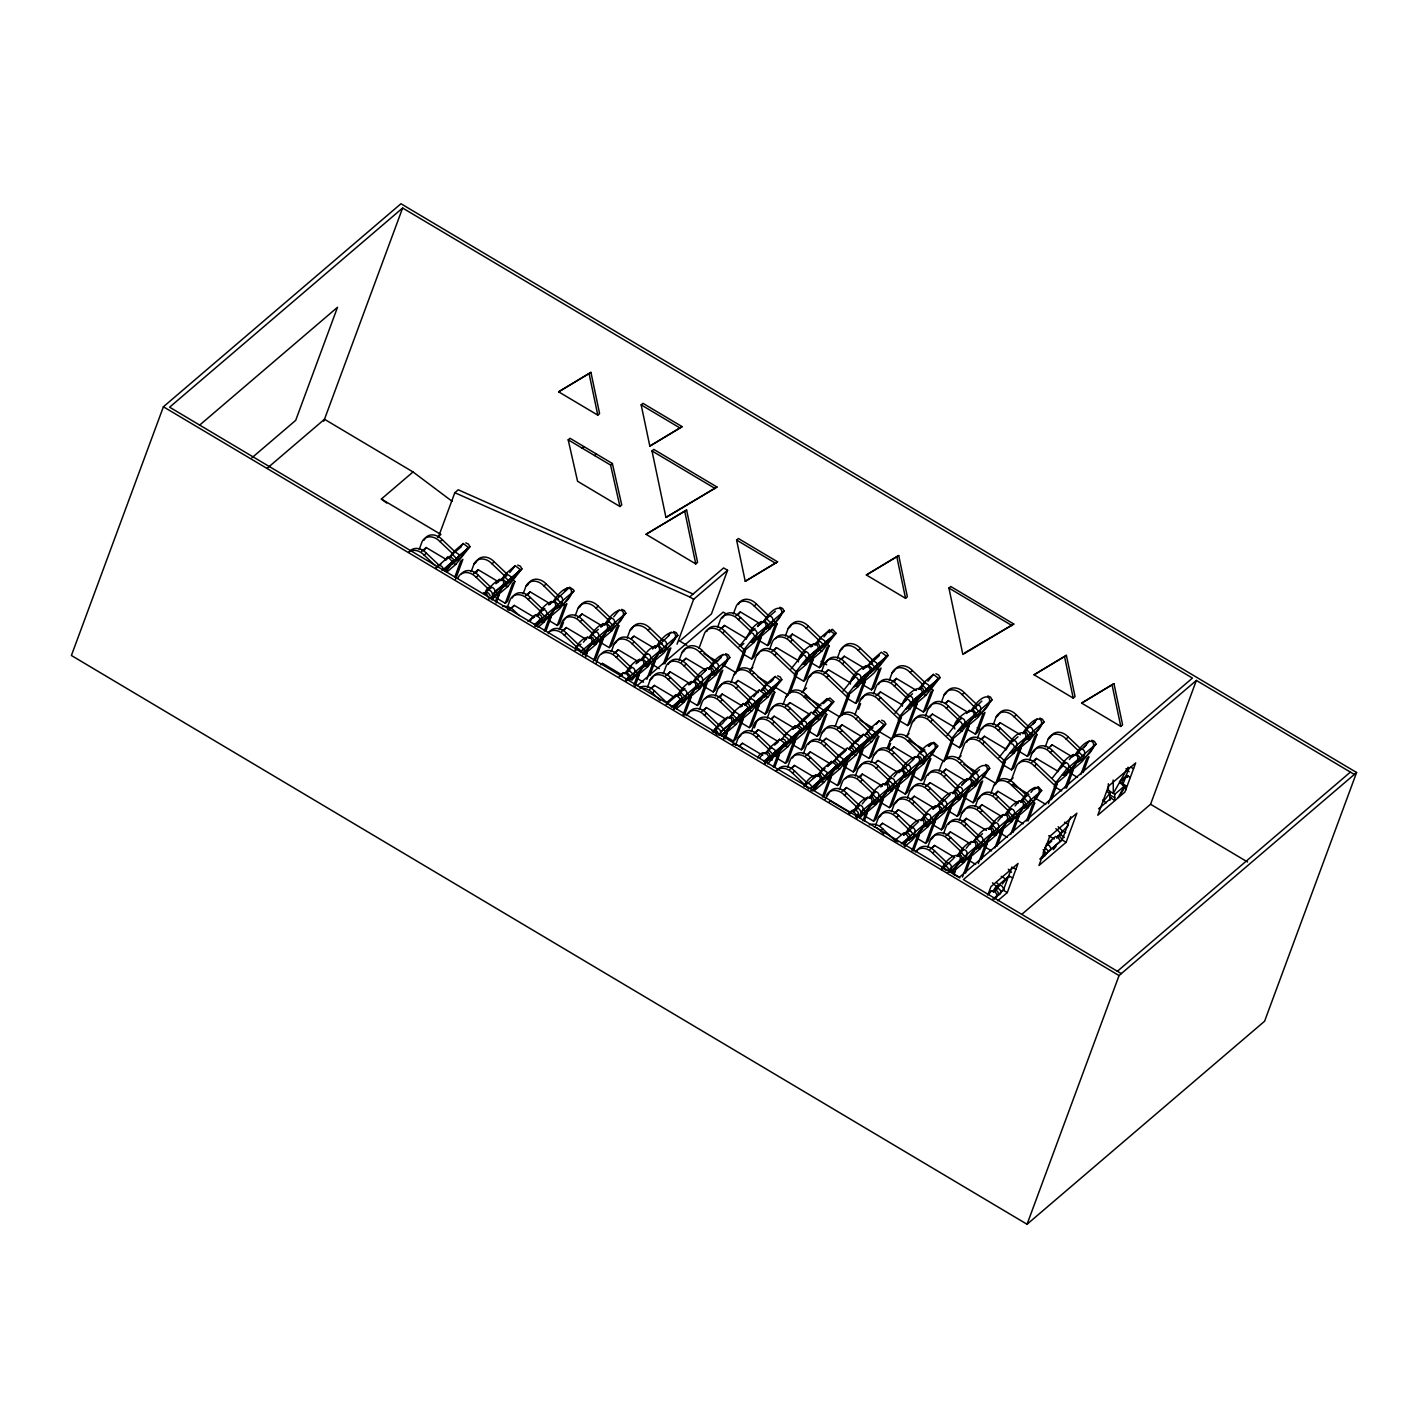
<?xml version="1.0" encoding="UTF-8"?>
<svg xmlns="http://www.w3.org/2000/svg" width="1428" height="1428" viewBox="0 0 1428 1428"><rect width="100%" height="100%" fill="white"/><g stroke="black" fill="none" stroke-linecap="round" stroke-linejoin="round"><path stroke-width="1.5" d="M424.08 550.708L426.133 547.513L446.357 559.544M995.851 794.486L997.904 791.29L1018.11 803.321M1034.3 761.606L1036.371 758.429L1058.416 771.548M444.679 570.183L452.319 561.597L448.213 557.027L435.629 568.219M445.143 571.468L454.104 559.954L450.231 556.349L445.411 560.294M446.125 571.146L456.353 558.348L452.498 554.421L449.642 557.688M451.908 564.453L459.102 555.795L458.745 554.385L454.193 551.244L448.731 558.098M452.265 564.363L461.315 556.617L468.063 547.21L463.243 543.515L454.193 551.244M446.821 572.075L455.871 564.346L469.919 546.745L468.438 544.068L465.76 542.89M488.447 597.297L486.698 594.155L483.556 592.745M490.232 595.976L488.751 593.298L486.073 592.12M488.662 598.832C497.479 596.583 488.697 584.748 485.788 593.388M489.768 598.35C502.62 592.459 488.733 578.929 484.86 593.798M489.911 598.76C507.743 591.674 508.439 567.451 490.339 586.944M492.017 600.028L506.083 582.106L502.21 578.519L495.873 583.731M495.552 596.511L508.332 580.5L504.477 576.573L501.621 579.839M503.888 586.605L511.081 577.965L510.724 576.555L506.172 573.413L500.71 580.268M504.245 586.515L513.295 578.786L520.042 569.361L515.222 565.684L506.172 573.413M497.301 595.53L507.85 586.497L521.898 568.897L520.417 566.238L517.739 565.042M535.821 626.142C549.405 618.627 537.553 607.114 530.52 620.734M536.803 625.803L544.479 616.2L540.605 612.273L537.767 615.539M537.963 627.356L543.997 622.197L558.062 604.276L554.189 600.67L549.369 604.615M547.531 618.663L560.329 602.33L543.943 585.926A13.048 10.157 49.5 0 0 525.915 586.337L523.166 593.798M549.28 617.681L559.83 608.667L573.877 591.067L573.592 589.871L569.718 587.211L553.6 602.009M582.695 654.702L594.191 640.297L592.709 637.638L590.032 636.442M583.677 654.363L596.458 638.37L592.584 634.443L589.746 637.709M585.409 653.381L595.976 644.367L610.042 626.428L606.168 622.84L601.349 626.767M599.51 640.833L612.291 624.821L608.435 620.894L605.579 624.179M601.259 639.851L611.809 630.819L625.857 613.219L624.375 610.559L621.698 609.363M626.499 680.799L630.355 675.676L626.178 672.142M627.481 680.46L632.622 673.73L628.731 670.143L625.875 673.409M630.48 679.657L632.122 680.049L646.188 662.128L642.314 658.54L635.978 663.752M635.656 676.533L648.437 660.521C648.58 656.63 640.387 656.862 647.295 654.095M637.388 675.551L647.955 666.519L662.003 648.919L658.522 645.045L654.827 647.652M652.774 661.396L664.288 646.67L647.901 630.248A13.048 10.157 49.5 0 0 629.873 630.658L627.106 638.12M653.239 662.003L663.788 652.989L677.836 635.389L676.354 632.711L673.677 631.533M673.373 709.359C676.658 706.128 687.671 696.257 678.157 694.294L666.091 704.611M674.355 709.02L684.565 696.221L680.71 692.294L677.854 695.561M676.551 708.663L684.101 702.219L698.167 684.298L694.294 680.692L689.456 684.637M687.636 698.685L700.434 682.352L684.048 665.948A13.048 10.157 49.5 0 0 666.019 666.358L663.252 673.82M689.367 697.703L699.934 688.689L713.982 671.089L712.501 668.411L709.823 667.233M703.469 685.154L716.249 669.143L712.376 665.216L709.538 668.5M718.462 733.849L716.963 731.19L714.303 729.994M718.159 735.117C725.21 732.51 715.446 723.371 714 731.261M719.355 734.51L723.478 728.994L719.908 724.996L718.552 724.835L713.09 731.671M706.717 682.887L715.767 675.141L729.815 657.54L728.334 654.881L725.656 653.685M719.641 735.366C737.633 727.512 734.599 706.182 718.552 724.835M721.515 736.312L734.295 720.319L732.796 717.659L730.136 716.463M723.782 734.385L736.545 718.391L732.689 714.464L729.833 717.731M732.118 724.496L739.293 715.839L738.954 714.428L734.385 711.287L728.923 718.141M750.271 642.386C781.669 623.643 758.554 609.096 746.059 639.155M732.457 724.407L741.507 716.66L748.254 707.253L743.435 703.558L734.385 711.287M725.513 733.403L736.08 724.389L750.128 706.789L748.629 704.111L745.969 702.933M743.203 650.668L754.698 636.281L753.216 633.604L750.539 632.425L739.044 646.813M739.615 720.854L752.395 704.843L748.522 700.916L745.666 704.2M747.951 710.948L755.126 702.308L754.787 700.898L750.236 697.756L744.756 704.611M745.184 650.008L754.234 642.279L768.3 624.339L764.408 620.752L758.089 625.982M748.308 710.858L757.358 703.129L764.087 693.705L759.285 690.027L750.236 697.756M741.346 719.873L751.913 710.841L765.961 693.24L764.48 690.581L761.802 689.385M757.768 638.744L770.549 622.733L766.675 618.806L763.819 622.09M755.448 707.306L768.228 691.313L764.355 687.386L761.517 690.652M763.784 697.417L770.977 688.778L770.62 687.368L766.068 684.226L760.588 691.063M764.551 762.481C775.065 756.697 761.767 746.737 757.715 757.947M765.319 762.409C770.567 760.41 772.423 752.806 766.265 752.163M765.033 763.677L772.691 754.091L768.835 750.164L765.979 753.431M759.5 637.763L770.067 628.731L784.115 611.13L782.633 608.471L779.956 607.275M768.264 760.178L775.44 751.539L775.101 750.128L770.531 746.987L765.069 753.841M764.141 697.328L773.191 689.599L779.92 680.174L775.118 676.479L766.068 684.226M757.179 706.324L767.746 697.31L781.794 679.71L780.313 677.05L777.635 675.855M768.603 760.107L777.653 752.36L784.4 742.953L779.581 739.258L770.531 746.987M767.693 763.944L786.275 742.489L784.775 739.811L782.116 738.633M775.761 756.554L788.524 740.543C788.684 736.652 780.473 736.884 787.381 734.117M784.097 746.648L791.273 738.008L790.933 736.598L786.364 733.456L780.902 740.311M802.25 664.538C804.767 660.004 825.866 650.383 815.513 644.082C809.497 643.725 797.199 655.72 798.413 661.896M784.436 746.558L793.486 738.829L800.233 729.405L795.414 725.727L786.364 733.456M777.492 755.573L788.06 746.541L802.125 728.619L798.234 725.013L793.415 728.958M795.182 672.838L806.677 658.433L805.196 655.773L802.518 654.577L791.023 668.982M792.861 741.418L804.392 726.691L788.006 710.269A13.048 10.157 49.5 0 0 769.978 710.68L767.211 718.141M802.59 664.448C808.48 661.896 812.603 652.364 804.517 651.346M799.93 733.117L807.106 724.478L805.91 721.89L802.215 719.926L795.396 728.28M795.646 673.463L806.213 664.431L820.261 646.83L818.762 644.171L816.102 642.975M800.287 733.028L809.337 725.299L816.066 715.874L811.247 712.179L802.215 719.926M793.325 742.024L803.893 733.01L817.941 715.41L816.459 712.733L813.781 711.555M809.747 660.896L822.528 644.903C822.671 641.011 814.478 641.243 821.386 638.477M807.427 729.476L820.207 713.482L816.334 709.555L813.496 712.822M818.083 651.007L825.259 642.368L824.92 640.958L820.368 637.816L814.888 644.653M815.763 719.569L822.956 710.93L822.599 709.52L818.048 706.378L812.568 713.232M810.783 790.648C830.775 777.635 814.495 766.033 803.946 786.114M812.193 790.969L822.403 778.171L820.422 775.083L818.244 774.315L804.678 785.918L805.82 786.06M813.175 790.648L824.67 776.243L820.814 772.316L817.958 775.582M818.44 650.918L827.49 643.189L834.22 633.764L829.4 630.069L820.368 637.816M811.479 659.932L822.046 650.9L836.094 633.3L832.613 629.427L828.918 632.015M820.243 782.348L827.419 773.708L827.08 772.298L822.51 769.156L817.048 775.993M816.12 719.498L825.17 711.751L831.899 702.344L827.098 698.649L818.048 706.378M810.676 727.209L819.726 719.462L833.791 701.541L829.918 697.953L823.581 703.165M820.582 782.258L829.632 774.529L836.38 765.105L831.56 761.427L822.51 769.156M815.138 789.97L824.188 782.241L838.272 764.319L834.38 760.713L828.061 765.943M827.74 778.706L840.503 762.713L836.647 758.786L833.791 762.052M836.076 768.817L843.252 760.16L842.913 758.768L838.343 755.626L832.881 762.463M854.23 686.707C856.746 682.173 877.845 672.552 867.492 666.251C861.477 665.894 849.178 677.872 850.392 684.066M836.415 768.728L845.465 760.999L852.213 751.574L847.393 747.879L838.343 755.626M829.472 777.724L840.021 768.71L854.087 751.11L852.587 748.433L849.928 747.255M847.161 695.008L858.656 680.603L857.175 677.925L854.497 676.747L843.002 691.152M843.573 765.176L856.354 749.164L852.48 745.237L849.624 748.522M854.569 686.618C860.459 684.066 864.583 674.534 856.497 673.516M851.909 755.269L859.085 746.63L858.746 745.22L854.176 742.078L848.714 748.932M856.782 815.209L852.677 810.622L848.857 813.228M855.997 817.084C863.315 812.871 852.07 805.463 849.874 813.889M856.979 816.745C865.796 814.478 857.014 802.643 854.105 811.282M847.625 695.614L858.192 686.6L872.258 668.679L868.367 665.073L863.547 669.018M852.266 755.198L861.316 747.451L868.045 738.026L863.226 734.349L854.176 742.078M846.822 762.909L855.872 755.162L869.92 737.562L868.438 734.902L865.761 733.706M861.727 683.066L874.525 666.733L858.139 650.329A13.048 10.157 49.5 0 0 840.11 650.74L837.343 658.183M859.406 751.628L872.187 735.634L868.313 731.707L865.475 734.974M870.063 673.159L877.238 664.52L876.899 663.11L872.329 659.968L866.867 666.822M867.742 741.739L874.936 733.099L874.579 731.689L870.027 728.548L864.547 735.384M860.031 818.012L874.382 800.34L872.901 797.681L870.223 796.485M863.869 814.406L876.649 798.413L872.794 794.486L869.938 797.752M870.42 673.088L879.469 665.341L886.199 655.934L881.379 652.239L872.329 659.968M863.458 682.084L874.025 673.07L888.073 655.47L886.592 652.792L883.914 651.614M868.099 741.65L877.149 733.921L883.878 724.496L879.077 720.819L870.027 728.548M861.138 750.664L871.705 741.632L885.753 724.032L884.271 721.372L881.594 720.176M865.618 813.424L876.167 804.41L890.233 786.81L888.734 784.133L886.074 782.955M879.719 800.876L892.482 784.864C892.643 780.991 884.432 781.205 891.34 778.438M906.209 708.859C908.726 704.325 929.824 694.704 919.471 688.403C913.456 688.046 901.157 700.041 902.371 706.217M881.451 799.894L892 790.862L906.066 773.262L902.585 769.389L898.89 771.995M899.14 717.159L910.636 702.754L909.154 700.095L906.477 698.899L894.981 713.304M896.82 785.739L908.351 771.013L891.964 754.591A13.048 10.157 49.5 0 0 873.918 755.019L871.169 762.463M906.548 708.788C912.438 706.217 916.562 696.685 908.476 695.668M904.138 844.037L910.546 835.719L907.048 832.149L903.353 834.755M903.853 845.305L912.706 833.381L896.427 817.369A13.048 10.157 49.5 0 0 878.399 817.78L875.65 825.223M899.604 717.784L910.154 708.752L924.219 691.152L922.72 688.492L920.06 687.296M897.284 786.346L907.851 777.332L921.899 759.732L920.417 757.072L917.74 755.876M913.706 705.218L926.486 689.224L922.613 685.297L919.757 688.564M911.385 773.798L924.166 757.804C924.309 753.913 916.116 754.145 923.024 751.36M922.042 695.329L929.217 686.689L928.878 685.279L924.309 682.138L918.847 688.992M904.781 846.554L912.313 840.092L926.361 822.51L924.88 819.833L922.202 818.655M915.848 836.576L928.628 820.564L924.773 816.637L921.917 819.904M922.399 695.24L931.431 687.511L938.178 678.086L933.359 674.409L924.309 682.138M915.437 704.254L926.004 695.222L940.052 677.622L938.571 674.962L935.893 673.766M913.117 772.816L923.684 763.801L937.75 745.862L933.876 742.274L929.057 746.201M917.597 835.594L928.146 826.562L942.23 808.641L938.339 805.035L933.519 808.98M931.699 823.028L944.479 806.713L928.111 790.291A13.048 10.157 49.5 0 0 910.064 790.701L907.315 798.163M958.188 731.029C960.687 726.495 981.804 716.874 971.451 710.573C966.078 710.484 950.959 722.407 954.832 728.976M933.43 822.046L943.979 813.032L958.045 795.432L956.546 792.754L953.886 791.576M951.119 739.329L962.615 724.924L961.133 722.265L958.456 721.069L946.96 735.474M947.532 809.497L960.33 793.165L943.944 776.761A13.048 10.157 49.5 0 0 925.897 777.171L923.148 784.615M951.012 872.597L962.508 858.192L961.026 855.533L958.349 854.337M951.994 872.258L964.775 856.264L960.901 852.337L958.063 855.604M951.583 739.936L962.133 730.922L976.199 713.322L972.718 709.448L969.023 712.036M950.78 807.231L959.83 799.484L973.807 781.17L969.719 778.046L962.169 784.49M966.952 725.781L978.483 711.055L962.097 694.651A13.048 10.157 49.5 0 0 944.051 695.061L941.302 702.505M963.365 795.967L976.145 779.956L972.272 776.029L969.433 779.295M955.243 869.991L964.293 862.262L978.341 844.662L976.859 842.002L974.182 840.806M967.827 858.728L980.608 842.734L976.752 838.807L973.896 842.074M967.416 726.406L977.984 717.391L992.032 699.791L990.532 697.114L987.873 695.936M965.096 794.985L975.663 785.953L989.711 768.353L988.23 765.694L985.552 764.498M969.576 857.746L980.126 848.732L994.191 831.132L992.692 828.454L990.032 827.276M983.678 845.197L996.441 829.186L992.585 825.259L989.729 828.543M1010.167 753.181C1041.565 734.438 1018.45 719.908 1005.955 749.968M998.368 895.16C1005.401 892.554 995.655 883.414 994.209 891.304M1003.67 889.43C1001.76 882.343 995.495 884.521 993.281 891.715M985.409 844.216L995.959 835.184L1010.024 817.584L1008.525 814.924L1005.865 813.728M1003.099 761.481L1014.594 747.094L1013.112 744.416L1010.435 743.238L998.94 757.625M999.511 831.649L1012.274 815.656L1008.418 811.729L1005.562 814.995M1003.563 762.106L1014.112 753.074L1028.178 735.491L1026.678 732.814L1024.019 731.636M1001.242 830.685L1011.809 821.653L1025.857 804.053L1024.358 801.394L1021.698 800.198M1017.664 749.557L1030.427 733.546L1026.571 729.619L1023.715 732.885M1015.344 818.119L1028.124 802.125L1024.251 798.198L1021.395 801.465M1020.913 747.272L1029.963 739.543L1044.011 721.943L1042.511 719.284L1039.852 718.088M1017.075 817.137L1027.642 808.123L1041.69 790.523L1038.21 786.632L1034.515 789.238M1042.333 858.085L1046.153 853.284L1043.136 849.571M1044.582 856.157L1048.438 851.034L1044.564 847.429M1051.169 848.821L1049.419 845.662L1046.26 844.269L1055.667 836.451L1058.469 837.933L1060.219 841.074M1062.146 775.35C1092.366 757.5 1072.267 741.685 1057.666 771.584M1055.078 783.651L1066.573 769.246L1065.966 767.55L1062.414 765.39L1052.204 778.189M1055.542 784.275L1066.091 775.243L1080.157 757.643L1076.676 753.77L1072.981 756.376M1069.643 771.709L1082.406 755.715L1078.551 751.788L1075.695 755.055M1071.375 770.727L1081.942 761.713L1095.99 744.113L1094.491 741.435L1091.831 740.257M1109.556 792.879L1110.288 794.878M528.039 594.512L530.091 591.835L550.316 603.865M564.185 630.212L566.238 627.535L586.444 639.566M668.143 674.534L670.196 671.856L690.402 683.887M704.29 710.234L706.342 707.556L726.549 719.587M738.276 614.576L740.329 611.916L760.535 623.947M735.956 683.155L738.008 680.496L758.232 692.526M774.422 650.275L776.475 647.616L798.52 660.736M772.102 718.855L774.154 716.196L794.361 728.226M808.248 754.555L810.301 751.878L830.507 763.909M842.234 658.915L844.287 656.237L864.493 668.268M839.914 727.477L841.967 724.817L862.173 736.848M844.394 790.255L846.447 787.578L866.653 799.609M878.381 694.597L880.433 691.937L902.478 705.057M912.206 798.877L914.259 796.217L934.465 808.23M946.193 703.236L948.246 700.559L966.613 711.501M943.872 771.798L945.925 769.139L966.131 781.17M948.353 834.577L950.388 831.899L970.612 843.93M982.339 738.936L984.392 736.259L1006.437 749.379M980.019 807.498L980.251 806.427M512.295 607.507L514.259 605.383L534.483 617.414M580.107 616.128L582.071 614.004L602.295 626.035M616.253 651.828L618.217 649.704L638.423 661.735M652.4 687.528L654.363 685.404L674.569 697.435M684.066 660.45L686.029 658.326L706.253 670.357M722.532 627.57L724.496 625.446L746.541 638.584M756.358 731.85L758.322 729.726L778.528 741.757M788.024 704.772L789.987 702.647L810.211 714.678M792.486 767.55L794.468 765.426L814.674 777.457M826.491 671.892L828.454 669.786L850.499 682.905M824.17 740.472L826.134 738.347L846.34 750.378M891.982 749.093L893.946 746.969L914.152 759M896.445 811.872L898.426 809.747L918.632 821.778M930.431 716.231L932.413 714.107L954.457 727.227M928.129 784.793L930.092 782.669L950.298 794.7M932.591 847.572L934.555 845.447L954.779 857.478M998.261 724.853L1000.225 722.729L1020.431 734.76M163.399 406.784L71.4 655.488L1027.053 1224.26L1264.601 1021.216L1356.6 772.512L400.947 203.74L163.399 406.784L1119.052 975.556L1356.6 772.512M323.781 421.206L402.625 208.024L1192.434 678.086L959.402 877.256L169.611 407.194L402.625 208.024M419.207 549.459L421.956 542.015A13.048 10.157 49.5 0 1 439.985 541.605L442.252 539.677L454.961 551.779M438.217 537.571L454.818 492.696L458.209 489.786L693.08 594.03M454.764 577.162L460.637 561.275L462.904 559.348L455.568 579.197M471.186 571.628L473.935 564.185L476.202 562.239A13.048 10.157 49.5 0 1 494.231 561.829L506.94 573.949M495.32 600.956L499.05 595.048L495.873 592.013M496.105 602.991L499.05 595.048M495.891 597.707L505.28 603.294L512.616 583.445L514.883 581.517L511.706 578.483M514.883 581.517L507.547 601.349L505.28 603.294M507.315 607.328L510.082 599.885A13.048 10.157 49.5 0 1 528.11 599.457L530.377 597.529L543.086 609.631M544.354 631.051L548.763 619.145L551.029 617.217L547.852 614.183M545.889 631.105L551.029 617.217M557.259 625.446L564.596 605.615L566.862 603.669L559.526 623.518L557.259 625.446L549.744 620.984M559.294 629.48L562.061 622.037A13.048 10.157 49.5 0 1 580.089 621.626L582.356 619.698L595.065 631.801M561.561 627.552L563.632 621.965M575.145 615.95L577.894 608.506L580.161 606.579A13.048 10.157 49.5 0 1 598.189 606.15L610.898 618.27M585.694 656.88L587.176 652.899L583.998 649.883M593.405 661.146L600.742 641.297L603.009 639.369L599.831 636.335M595.672 659.218L603.009 639.369M596.136 663.324L598.189 657.737A13.048 10.157 49.5 0 1 616.236 657.326L618.502 655.381L631.212 667.501M599.849 642.029L609.238 647.616L616.575 627.767L618.842 625.839L615.664 622.804M618.842 625.839L611.505 645.67L609.238 647.616M611.273 651.65L614.04 644.206L616.289 642.261A13.048 10.157 49.5 0 1 634.335 641.85L647.045 653.97M633.943 684.94L636.888 676.997L639.155 675.069L635.978 672.035M634.746 686.975L639.155 675.069M646.848 679.335L652.721 663.467L654.988 661.539L651.811 658.504M649.847 675.426L654.988 661.539M647.419 687.35L650.168 679.906L652.435 677.961A13.048 10.157 49.5 0 1 670.482 677.55L683.191 689.653M663.413 663.824L668.554 649.936L670.821 647.991L664.948 663.877M677.05 644.153L693.651 599.296L727.584 570.29L723.621 567.933L689.688 596.94L454.818 492.696M679.085 660.271L681.852 652.828L684.119 650.9A13.048 10.157 49.5 0 1 702.148 650.472L714.857 662.592M727.584 570.29L711.412 613.986L680.87 640.083M698.97 648.383L704.468 633.496A13.048 10.157 49.5 0 1 722.514 633.068L724.764 631.14L745.416 650.829L738.08 670.66M682.995 715.035L688.867 699.167L691.134 697.221L687.957 694.204M684.53 715.089L691.134 697.221M717.552 627.41L720.301 619.948A13.048 10.157 49.5 0 1 738.347 619.538L740.614 617.61L753.324 629.712M697.364 705.468L704.7 685.619L706.967 683.691L699.631 703.54L697.364 705.468L689.849 701.005M733.385 613.861L736.152 606.418A13.048 10.157 49.5 0 1 754.18 606.007L756.447 604.062L769.156 616.182M699.399 709.502L702.148 702.058A13.048 10.157 49.5 0 1 720.194 701.648L722.461 699.72L735.17 711.822M713.197 691.937L720.533 672.088L722.8 670.16L715.464 689.992L713.197 691.937L703.808 686.35M715.232 695.971L717.998 688.528L720.247 686.6A13.048 10.157 49.5 0 1 738.294 686.172L751.003 698.292M731.065 682.441L733.831 674.998L736.098 673.052M745.416 650.829L743.167 652.757L735.813 672.588L722.675 664.77M751.663 659.058L759 639.226L761.267 637.281L753.913 657.13L751.663 659.058L744.149 654.595M723.532 738.829L727.263 732.921L724.085 729.904M725.067 738.883L727.263 732.921M750.253 672.409L756.447 655.648L758.714 653.721A13.048 10.157 49.5 0 1 776.743 653.31L797.395 672.981L790.059 692.83M758.107 639.94L767.496 645.527L774.833 625.678L777.1 623.75L773.922 620.716M724.121 735.581L733.51 741.168L740.846 721.318L743.113 719.391L739.936 716.356M777.1 623.75L769.763 643.582L767.496 645.527M743.113 719.391L735.759 739.24L733.51 741.168M769.531 649.561L772.28 642.118A13.048 10.157 49.5 0 1 790.327 641.707L792.594 639.762L805.303 651.882M735.545 745.202L738.294 737.758L740.561 735.831A13.048 10.157 49.5 0 1 758.589 735.402L771.298 747.522M739.954 722.05L749.343 727.637L756.679 707.788L758.946 705.86L755.769 702.826M758.946 705.86L751.61 725.692L749.343 727.637M785.364 636.031L788.131 628.588L790.38 626.642A13.048 10.157 49.5 0 1 808.426 626.232L821.136 638.334M751.378 731.671L754.127 724.228A13.048 10.157 49.5 0 1 772.173 723.8L774.44 721.872L787.149 733.992M754.323 727.869L756.394 722.282A13.048 10.157 49.5 0 1 774.44 721.872M755.787 708.502L765.176 714.089L772.512 694.258L774.779 692.312L771.602 689.296M774.779 692.312L767.443 712.161L765.176 714.089M783.044 704.593L785.811 697.15L788.06 695.222A13.048 10.157 49.5 0 1 806.106 694.793L818.815 706.914M797.395 672.981L795.146 674.909L787.792 694.758L774.654 686.939M794.254 675.64L803.643 681.227L810.979 661.378L813.246 659.45L810.069 656.416M773.316 766.943L776.993 757.019L779.242 755.091L774.851 766.997M813.246 659.45L805.892 679.282L803.643 681.227M802.911 692.705L808.426 677.818L810.693 675.872A13.048 10.157 49.5 0 1 828.722 675.462L849.374 695.15L842.038 714.982M810.087 662.092L819.476 667.679L826.812 647.848L829.079 645.902L825.902 642.886M777.974 758.857L785.489 763.337L792.826 743.488L795.093 741.56L791.915 738.526M829.079 645.902L821.743 665.751L819.476 667.679M795.093 741.56L787.738 761.392L785.489 763.337M821.511 671.731L824.259 664.27L826.526 662.342A13.048 10.157 49.5 0 1 844.573 661.932L857.282 674.034M787.524 767.371L790.273 759.928A13.048 10.157 49.5 0 1 808.319 759.5L810.568 757.572L823.278 769.674M801.322 749.789L808.659 729.958L810.925 728.012L803.589 747.861L801.322 749.789L793.807 745.327M803.357 753.841L806.106 746.38A13.048 10.157 49.5 0 1 824.152 745.969L826.419 744.042L839.129 756.144M809.64 731.796L817.155 736.259L824.491 716.41L826.758 714.482L823.581 711.447M826.758 714.482L819.422 734.331L817.155 736.259M819.19 740.293L821.957 732.85L824.206 730.922A13.048 10.157 49.5 0 1 842.252 730.493L854.961 742.614M835.023 726.763L837.79 719.319A13.048 10.157 49.5 0 1 855.818 718.891L858.085 716.963L870.794 729.065M849.374 695.15L847.125 697.078L839.771 716.927L826.634 709.091M848.107 698.917L855.622 703.379L862.958 683.548L865.225 681.602L862.048 678.586M822.367 797.038L828.972 779.188L831.221 777.243L823.885 797.092M865.225 681.602L857.871 701.451L855.622 703.379M854.89 714.875L860.406 699.97L862.673 698.042A13.048 10.157 49.5 0 1 880.701 697.632L901.354 717.302L894.017 737.151M825.045 799.341L828.686 793.682A13.048 10.157 49.5 0 1 846.715 793.272L859.424 805.374M858.531 709.216L860.602 703.629M871.455 689.849L878.791 670L881.058 668.072L873.722 687.921L871.455 689.849L863.94 685.386M828.079 779.902L837.468 785.489L844.805 765.64L847.072 763.712L843.894 760.696M847.072 763.712L839.718 783.561L837.468 785.489M873.49 693.883L876.239 686.44A13.048 10.157 49.5 0 1 894.285 686.029L896.534 684.083L909.243 696.204M839.503 789.523L842.252 782.08A13.048 10.157 49.5 0 1 860.299 781.669L862.548 779.742L875.257 791.844M853.301 771.959L860.638 752.11L862.905 750.182L855.55 770.013L853.301 771.959L843.912 766.372M889.323 680.353L892.072 672.909L894.339 670.964A13.048 10.157 49.5 0 1 912.385 670.553L925.094 682.655M855.336 775.993L858.085 768.55L860.352 766.622A13.048 10.157 49.5 0 1 878.381 766.193L891.09 778.314M859.745 752.824L869.134 758.411L876.471 738.579L878.738 736.634L875.56 733.617M878.738 736.634L871.401 756.483L869.134 758.411M887.002 748.915L889.769 741.471L892.018 739.543A13.048 10.157 49.5 0 1 910.064 739.133L922.774 751.235M901.354 717.302L899.104 719.248L891.75 739.079L878.613 731.261M888.573 748.843L890.644 743.256M862.905 820.832L865.1 814.888L867.367 812.943L864.19 809.926M864.44 820.886L867.367 812.943M898.212 719.962L907.601 725.549L914.937 705.7L917.187 703.772L914.009 700.737M864.208 815.602L873.597 821.189L880.951 801.34L883.2 799.412L880.023 796.378M917.187 703.772L909.85 723.603L907.601 725.549M883.2 799.412L875.864 819.261L873.597 821.189M906.869 737.026L912.385 722.14L914.652 720.212M914.045 706.414L923.434 712.001L930.77 692.169L933.037 690.242L929.86 687.207M880.059 802.072L889.448 807.659L896.784 787.81L899.033 785.882L895.856 782.847M933.037 690.242L925.683 710.073L923.434 712.001M899.033 785.882L891.697 805.713L889.448 807.659M925.469 716.053L928.218 708.609L930.485 706.664A13.048 10.157 49.5 0 1 948.513 706.253L961.222 718.355M891.483 811.693L894.231 804.25L896.498 802.304A13.048 10.157 49.5 0 1 914.527 801.893L927.236 814.014M905.281 794.111L912.617 774.279L914.884 772.334L907.53 792.183L905.281 794.111L895.891 788.524M913.599 776.118L921.114 780.581L928.45 760.731L930.717 758.803L927.54 755.769M930.717 758.803L923.38 778.653L921.114 780.581M938.981 771.084L941.748 763.641A13.048 10.157 49.5 0 1 959.777 763.212L962.044 761.285L974.753 773.405M915.402 718.73A13.048 10.157 49.5 0 1 932.68 719.783L953.333 739.472L951.084 741.4L943.73 761.249L930.592 753.413M911.939 850.927L917.079 837.04L919.346 835.112L913.474 850.981M945.996 759.303L953.333 739.472M952.065 743.238L959.58 747.701L966.917 727.869L969.166 725.924L965.988 722.907M918.079 838.879L925.576 843.359L932.93 823.51L935.179 821.582L932.002 818.547M969.166 725.924L961.829 745.773L959.58 747.701M935.179 821.582L927.843 841.413L925.576 843.359M958.848 759.196L964.364 744.291A13.048 10.157 49.5 0 1 982.393 743.881L984.66 741.953L1005.312 761.624L997.976 781.473M927.611 847.393L930.378 839.95L932.645 838.004A13.048 10.157 49.5 0 1 950.673 837.593L963.382 849.696M975.413 734.17L982.75 714.321L985.017 712.394L977.662 732.243L975.413 734.17L967.898 729.708M941.409 829.811L948.763 809.979L951.012 808.034L943.676 827.883L941.409 829.811L933.912 825.348M977.448 738.205L980.197 730.761A13.048 10.157 49.5 0 1 998.243 730.351L1000.492 728.405L1013.202 740.525M943.462 833.863L946.211 826.401A13.048 10.157 49.5 0 1 964.239 825.991L966.506 824.063L979.215 836.165M957.26 816.28L964.596 796.431L966.863 794.504L959.509 814.353L957.26 816.28L949.745 811.818M993.281 724.674L996.03 717.231L998.297 715.285A13.048 10.157 49.5 0 1 1016.343 714.875L1029.053 726.995M959.295 820.315L962.044 812.871L964.311 810.943A13.048 10.157 49.5 0 1 982.339 810.515L995.048 822.635M973.093 802.75L980.429 782.901L982.696 780.973L975.36 800.805L973.093 802.75L963.704 797.163M975.128 806.784L977.877 799.341L980.144 797.395M954.029 874.775L955.493 870.812L953.226 872.74L950.048 869.723M990.961 793.254L993.727 785.793L995.976 783.865A13.048 10.157 49.5 0 1 1014.023 783.454L1026.732 795.557M1005.312 761.624L1003.045 763.569L995.709 783.401L982.571 775.582M962.454 877.06L969.059 859.21L971.326 857.264L965.453 873.151M1011.542 769.87L1018.896 750.021L1021.145 748.094L1013.809 767.943L1011.542 769.87L1004.045 765.408M978.287 863.529L984.892 845.662L987.159 843.734L983.981 840.717M981.286 859.602L987.159 843.734M1010.828 781.366L1016.343 766.461A13.048 10.157 49.5 0 1 1034.372 766.051L1036.639 764.105L1057.291 783.793L1051.419 799.662M1018.003 750.753L1027.392 756.34L1034.729 736.491L1036.996 734.563L1033.818 731.529M994.87 848L1000.742 832.131L1002.991 830.203L997.119 846.072M1036.996 734.563L1029.642 754.395L1027.392 756.34M1029.427 760.374L1032.176 752.931L1034.443 750.985A13.048 10.157 49.5 0 1 1052.472 750.575L1065.181 762.677M987.837 894.981L990.925 886.663L1018.057 863.458L1007.293 892.589L997.708 900.782M1010.703 834.47L1016.575 818.601L1018.842 816.655L1015.665 813.639M1012.97 832.542L1018.842 816.655M1045.26 746.844L1048.009 739.383L1050.276 737.455A13.048 10.157 49.5 0 1 1068.322 737.044L1081.032 749.147M1026.536 820.939L1032.408 805.053L1034.675 803.125L1031.498 800.108M1028.071 820.993L1034.675 803.125M993.763 898.426L1003.331 890.233L1011.952 866.974M1048.42 803.589L1055.024 785.721L1057.291 783.793M1065.002 788.06L1070.875 772.191L1073.124 770.263L1069.947 767.229M1066.52 788.113L1073.124 770.263M1080.835 774.529L1086.708 758.661L1088.975 756.715L1083.102 772.584M1039.798 859.067L1062.164 839.967L1070.768 816.691M1066.109 842.306L1076.89 813.175L1049.741 836.38L1038.959 865.511L1066.109 842.306L1062.164 839.967M1122.515 785.525L1128.941 768.157M1022.252 913.956L1150.575 804.267L1196.378 680.424L1354.333 774.44M1027.053 1224.26L1119.052 975.556M600.563 664.823L602.384 663.235L622.59 675.265M632.247 637.763L634.05 636.174L652.435 647.098M740.668 744.845L742.489 743.256L762.695 755.287M880.773 824.866L882.575 823.278L900.961 834.22M1128.12 767.211L1113.358 793.325L1113.162 780.009M1118.142 797.431L1124.693 785.828L1119.766 782.883M1120.195 795.271L1125.675 785.614L1120.73 782.669M876.524 761.606L878.113 760.517L898.319 772.548M980.483 805.928L982.071 804.839L1002.277 816.87M1050.615 745.987L1052.204 744.88L1072.41 756.911M444.679 560.472L447.41 557.045M460.512 546.942L463.243 543.515M496.658 582.642L499.389 579.215M509.76 572.521L515.222 565.684M532.787 618.342L535.875 614.825L540.337 618.592L534.964 626.303M536.839 615.95C554.207 587.64 567.202 607.935 540.034 622.305M548.638 604.794L551.369 601.384M552.69 602.42C570.04 574.11 583.035 594.387 555.867 608.774M564.471 591.263L567.202 587.836M540.391 622.215C546.281 619.663 550.387 610.131 542.319 609.113M556.224 608.685C562.114 606.132 566.22 596.601 558.152 595.583M575.716 648.241C586.283 628.141 602.562 639.744 582.57 652.757M583.409 642.207L587.497 637.066M588.818 638.12C606.186 609.81 619.181 630.087 592.013 644.474M600.599 626.963L603.348 623.536M580.625 652.774L583.267 648.49L578.447 644.813M604.669 624.589C622.019 596.261 635.014 616.557 607.846 630.926M613.719 616.842L619.181 610.006M592.37 644.385C598.261 641.832 602.366 632.283 594.298 631.265M608.203 630.837C614.094 628.284 618.199 618.752 610.131 617.735M620.912 676.194C622.59 667.626 633.461 677.818 625.821 680.745M624.964 673.82C642.314 645.51 655.327 665.787 628.159 680.156M636.745 662.663L639.476 659.236M640.797 660.289C658.147 631.961 671.16 652.257 643.992 666.626M652.578 649.115L655.327 645.706M628.499 680.085C634.389 677.532 638.512 667.983 630.426 666.965M655.291 648.258C672.017 619.199 688.671 636.352 659.825 653.096M657.558 646.331L669.161 635.406M668.429 635.585L671.16 632.158M644.349 666.537C650.24 663.984 654.345 654.452 646.277 653.435M660.182 653.007C666.073 650.454 670.178 640.922 662.11 639.905M672.891 698.363L675.979 694.847L680.549 699.095L673.356 708.127M676.943 695.971C694.294 667.661 707.306 687.957 680.139 702.326M688.724 684.815L691.455 681.406M692.776 682.441C710.127 654.131 723.139 674.409 695.971 688.796M693.705 682.031L705.307 671.089M704.557 671.285L707.306 667.858M680.478 702.237C686.368 699.684 690.492 690.152 682.405 689.135M708.609 668.911C725.977 640.601 738.972 660.878 711.804 675.248M717.659 661.182L723.139 654.327M696.328 688.707C702.219 686.154 706.324 676.622 698.256 675.605M712.161 675.176C718.052 672.606 722.157 663.074 714.089 662.056M757.5 626.589L761.588 621.448M762.909 622.501C780.259 594.191 793.272 614.468 766.104 628.838M750.61 642.297C756.501 639.744 760.624 630.212 752.538 629.195M766.461 628.766C772.352 626.196 776.457 616.664 768.389 615.646M722.14 723.942L727.602 717.088M740.704 706.985L743.435 703.558M753.805 696.864L759.285 690.027M771.013 681.62L775.118 676.479M810.836 647.045L813.567 643.617M823.938 636.924L829.4 630.069M829.382 632.64L831.935 629.445M759.642 757.929L763.748 752.788M776.85 742.685L779.581 739.258M792.683 729.137L795.414 725.727M797.645 726.352L809.265 715.428M822.992 703.79L827.098 698.649M862.815 669.196L865.546 665.769M867.778 666.412L879.398 655.47M812.996 778.385L815.727 774.958M827.455 766.55L831.56 761.427M857.764 741.186L863.226 734.349M876.328 724.228L879.077 720.819M927.897 681.245L933.359 674.409M849.142 814.085L851.873 810.658M853.194 811.693C870.188 783.74 883.646 803.107 856.729 817.958C862.619 815.406 866.725 805.874 858.656 804.856M862.244 803.964L867.706 797.11M869.027 798.163C886.377 769.853 899.372 790.13 872.222 804.517M880.808 787.006L883.539 783.579M884.86 784.632C902.21 756.304 915.223 776.6 888.055 790.969M893.91 776.886L899.372 770.049M872.562 804.428C878.452 801.876 882.575 792.326 874.489 791.308M899.354 772.619C916.062 743.542 932.734 760.696 903.888 777.439M901.604 770.674L913.206 759.75M912.474 759.928L915.205 756.501M888.394 790.88C894.285 788.327 898.408 778.795 890.322 777.778M916.526 757.554C933.876 729.244 946.889 749.521 919.721 763.909M928.307 746.398L931.056 742.971M904.245 777.35C910.118 774.797 914.241 765.265 906.155 764.248M920.078 763.819C925.969 761.267 930.074 751.717 922.006 750.7M966.774 713.518L969.505 710.091M970.826 711.144C988.176 682.834 1001.189 703.111 974.021 717.499M971.736 710.733L981.839 701.094M958.527 730.94C964.418 728.387 968.541 718.855 960.455 717.838M974.36 717.409C980.251 714.857 984.374 705.307 976.288 704.29M903.817 835.38L906.369 832.185M905.173 833.863C922.524 805.553 935.519 825.83 908.351 840.199M906.084 833.452L917.686 822.51M921.006 820.332C938.357 792.004 951.351 812.3 924.202 826.669M903.281 844.216L908.761 837.361L905.191 832.97L903.853 832.81L894.803 840.556M932.787 809.158L935.519 805.749M908.708 840.128C914.598 837.576 918.704 828.026 910.636 827.008M936.839 806.784C954.19 778.474 967.202 798.752 940.035 813.139M937.75 806.374L949.352 795.45M924.541 826.58C930.431 824.027 934.555 814.495 926.469 813.478M952.672 793.254C970.023 764.944 983.035 785.221 955.867 799.591M953.583 792.843L959.152 787.06M961.722 785.525L967.184 778.671M940.374 813.05C946.264 810.497 950.388 800.965 942.301 799.948M968.505 779.724C985.855 751.396 998.868 771.691 971.7 786.06M956.207 799.519C962.097 796.967 966.22 787.417 958.134 786.4M972.057 785.971C977.948 783.419 982.053 773.887 973.985 772.869M1022.805 733.314C1040.155 704.986 1053.168 725.281 1026 739.65M1033.229 723.853L1037.317 718.73M1010.506 753.109C1016.397 750.557 1020.52 741.007 1012.434 739.99M1026.339 739.561C1032.23 737.009 1036.353 727.477 1028.267 726.459M941.302 869.563C952.512 846.501 973.075 854.801 949.37 871.955M942.23 869.152L953.833 858.21M957.153 856.015C974.503 827.704 987.498 848 960.33 862.369M966.185 848.286L971.665 841.449M947.585 872.401C953.743 870.241 952.012 862.94 946.782 862.708M972.986 842.484C990.336 814.174 1003.331 834.452 976.163 848.839M960.687 862.28C966.577 859.727 970.683 850.196 962.615 849.178M988.819 828.954C1006.169 800.644 1019.164 820.921 992.014 835.291M997.869 821.207L1003.331 814.371M976.52 848.75C982.41 846.197 986.534 836.665 978.448 835.648M1004.652 815.406C1022.002 787.096 1035.014 807.391 1007.847 821.76M1015.076 805.963L1019.164 800.84M992.353 835.219C998.243 832.649 1002.367 823.117 994.281 822.1M1020.485 801.876C1037.835 773.565 1050.847 793.843 1023.68 808.23M1030.909 792.433L1035.014 787.292M1008.186 821.671C1014.076 819.119 1018.2 809.587 1010.114 808.569M1024.037 808.141C1029.927 805.588 1034.033 796.056 1025.964 795.039M1069.358 759.553L1073.463 754.43M1074.784 755.466C1092.134 727.155 1105.147 747.433 1077.979 761.82M1083.834 747.736L1089.296 740.882M1062.486 775.261C1068.376 772.709 1072.499 763.177 1064.413 762.159M1078.319 761.731C1084.209 759.178 1088.332 749.646 1080.246 748.629M989.229 894.106C990.907 885.538 1001.778 895.731 994.138 898.64M1002.331 883.986L1007.811 877.131L1009.15 877.292M994.816 898.694L997.369 895.499M1056.631 837.576L1068.126 825.58M1057.541 837.165L1063.11 831.382M1041.655 858.032L1044.386 854.622L1043.172 852.034M1053.382 849.642L1056.113 846.215M1102.898 801.947L1110.556 792.361M829.293 801.786L830.596 801.126L850.82 813.157M199.492 425.241L337.526 307.252L295.685 420.368L251.917 457.781M267.09 468.33L324.495 419.261L413.031 471.954L452.123 501.317M386.72 503.049L381.365 499.032L413.031 471.954M558.616 391.825L590.942 372.369L599.599 413.602L597.796 415.137L558.616 391.825L590.942 372.369M437.521 537.356L440.913 534.465L381.365 499.032M421.617 551.386L426.133 547.513M409.14 551.779A13.048 10.157 49.5 0 1 424.152 555.135L426.419 553.207L439.128 565.309M568.201 439.842L570.004 438.289L612.38 463.511L621.751 504.976L619.948 506.512L577.572 481.29L568.201 439.842L610.577 465.064L619.948 506.512M436.361 568.023L440.877 564.149M452.194 554.492L461.244 546.745M582.106 448.124L583.909 446.571M452.319 561.597C439.039 575.43 447.232 567.166 438.36 564.792M459.102 555.795L468.152 548.066M442.02 570.593L454.086 560.276M456.353 558.348L469.919 546.745M641.172 404.874L642.975 403.339L682.156 426.651L649.829 446.107L641.172 404.874L680.353 428.204M594.637 455.586L596.458 454.033M473.596 573.556L478.112 569.683L498.336 581.714M458.102 577.715A13.048 10.157 49.5 0 1 476.131 577.305L478.398 575.359L491.107 587.479M473.935 564.185A13.048 10.157 49.5 0 1 491.964 563.757L494.231 561.829M610.577 465.064L612.38 463.511M649.829 446.107L682.156 426.651M488.34 590.192L491.357 587.604M504.173 576.644L507.19 574.074M652.007 450.945L653.81 449.409L716.999 487.019L665.948 517.454L652.007 450.945L715.196 488.554M500.853 580.678L506.886 575.52M495.248 591.495L504.298 583.766M511.081 577.965L520.131 570.236M492.499 594.048L506.065 582.446M508.332 580.5L521.898 568.897M525.915 586.337L528.181 584.409A13.048 10.157 49.5 0 1 546.21 583.998L558.919 596.101M509.742 609.238L514.259 605.383M525.575 595.708L530.091 591.835M543.943 585.926L546.21 583.998M527.985 621.359L535.518 614.915M540.319 612.344L544.836 608.471M534.393 624.625L542.212 618.128M544.479 616.2L558.045 604.597M560.311 602.67L573.877 591.067M646.027 534.304L686.618 510.01L697.596 562.382L695.793 563.917L646.027 534.304L686.618 510.01M665.948 517.454L716.999 487.019M561.722 631.408L566.238 627.535M577.555 617.878L582.071 614.004M547.995 632.836A13.048 10.157 49.5 0 1 564.256 635.157L566.523 633.229L579.232 645.331M577.894 608.506A13.048 10.157 49.5 0 1 595.922 608.096L598.189 606.15M580.982 644.171C571.021 649.579 580.286 646.545 580.625 651.9L594.191 640.297M592.299 634.514L598.332 629.355M608.132 620.966L611.148 618.395M604.794 625L609.328 621.144M596.458 638.37L610.024 626.767M612.291 624.821L625.857 613.219M584.909 654.845L587.176 652.899M629.873 630.658L632.14 628.731A13.048 10.157 49.5 0 1 650.168 628.32L662.878 640.422M736.598 540.07L738.401 538.517L777.582 561.829L745.237 581.303L736.598 540.07L775.761 563.382M613.701 653.578L618.217 649.704M631.033 638.744L634.05 636.174M614.04 644.206A13.048 10.157 49.5 0 1 632.068 643.778L634.335 641.85M647.901 630.248L650.168 628.32M619.127 676.64L623.643 672.766M628.445 670.214L631.462 667.626M626.624 672.945L629.641 670.375M640.94 660.7L645.474 656.844M625.535 679.906L630.337 675.997M632.604 674.07L646.17 662.467M648.437 660.521L662.003 648.919M664.27 646.991L677.836 635.389M745.237 581.303L777.582 561.829M637.084 685.726L723.193 612.112L727.013 614.379M649.829 689.26L654.363 685.404M665.68 675.73L670.196 671.856M681.513 662.199L686.029 658.326M719.962 629.32L724.496 625.446M735.813 615.789L740.329 611.916M640.387 688.403A13.048 10.157 49.5 0 1 652.382 693.026L654.631 691.081L667.34 703.201M650.168 679.906A13.048 10.157 49.5 0 1 668.215 679.478L670.482 677.55M684.048 665.948L686.315 664.02L699.024 676.122M681.852 652.828A13.048 10.157 49.5 0 1 699.881 652.418L702.148 650.472M675.622 694.936L666.573 702.665L671.392 706.36M680.406 692.366L684.94 688.492M712.09 665.287L721.14 657.558M750.539 632.425L755.073 628.552M766.39 618.877L775.44 611.148M677.086 696.4L680.103 693.829M708.752 669.339L713.286 665.466M745.719 637.745L750.236 633.871M740.846 646.116L743.863 643.546M671.481 707.217L682.316 698.149M684.565 696.221L698.149 684.619M700.416 682.691L713.982 671.089M716.249 669.143L729.815 657.54M754.698 636.281L768.282 624.679M770.549 622.733L784.115 611.13M749.468 670.267L752.842 667.376M701.808 711.43L706.342 707.556M717.659 697.899L722.175 694.026L742.381 706.057M734.992 683.066L738.008 680.496M771.941 651.489L776.475 647.616M787.792 637.941L792.308 634.086L812.514 646.116M866.368 574.984L898.712 555.528L907.351 596.761L905.548 598.314L866.368 574.984L898.712 555.528M686.315 715.606A13.048 10.157 49.5 0 1 704.361 715.178L706.61 713.25L719.319 725.353M717.998 688.528A13.048 10.157 49.5 0 1 736.027 688.117L738.294 686.172M733.831 674.998A13.048 10.157 49.5 0 1 751.86 674.569L754.127 672.642L766.836 684.744M756.447 655.648A13.048 10.157 49.5 0 1 774.494 655.238L776.743 653.31M788.131 628.588A13.048 10.157 49.5 0 1 806.16 628.159L808.426 626.232M716.553 728.066L721.086 724.192M732.385 714.535L735.402 711.947M748.236 700.987L751.253 698.417M764.069 687.457L767.086 684.887M770.103 682.298L773.119 679.728M802.518 654.577L805.535 652.007M713.232 732.1L717.749 728.226M744.898 705.021L749.432 701.166M762.249 690.206L765.265 687.618M797.681 659.914L802.215 656.041M815.031 645.081L819.565 641.208M723.461 729.387L732.51 721.64M739.293 715.839L748.343 708.109M755.126 702.308L764.176 694.579M770.977 688.778L780.027 681.031M809.426 655.898L818.476 648.169M825.259 642.368L834.309 634.621M720.712 731.921L734.295 720.319M736.545 718.391L750.128 706.789M752.395 704.843L765.961 693.24M768.228 691.313L781.794 679.71M806.677 658.433L820.261 646.83M822.528 644.903L836.094 633.3M769.978 710.68L772.227 708.752A13.048 10.157 49.5 0 1 790.273 708.342L802.982 720.444M840.11 650.74L842.359 648.812A13.048 10.157 49.5 0 1 860.406 648.383L873.115 660.504M801.519 692.366L806.588 688.028M739.472 745.844L742.489 743.256M753.788 733.599L758.322 729.726M771.138 718.766L774.154 716.196M785.471 706.521L789.987 702.647M823.92 673.641L828.454 669.786M839.771 660.111L844.287 656.237M738.294 737.758A13.048 10.157 49.5 0 1 756.34 737.348L758.589 735.402M788.006 710.269L790.273 708.342M785.811 697.15A13.048 10.157 49.5 0 1 803.839 696.739L806.106 694.793M808.426 677.818A13.048 10.157 49.5 0 1 826.473 677.39L828.722 675.462M824.259 664.27A13.048 10.157 49.5 0 1 842.306 663.859L844.573 661.932M858.139 650.329L860.406 648.383M948.924 588.05L950.745 586.497L1013.809 624.036L962.847 654.435L948.924 588.05L1012.006 625.589M768.532 750.236L771.548 747.647M774.565 745.077L777.582 742.489M816.048 709.627L819.065 707.038M854.497 676.747L857.514 674.159M812.711 713.661L815.727 711.073M849.66 682.066L854.194 678.211M764.123 761.213L768.657 757.34M775.44 751.539L784.49 743.809M791.273 738.008L800.323 730.279M807.106 724.478L816.156 716.731M822.956 710.93L832.006 703.201M861.405 678.068L870.455 670.321M877.238 664.52L886.288 656.791M764.391 761.178L770.424 756.019M772.691 754.091L786.275 742.489M788.524 740.543L802.108 728.94M804.375 727.013L817.941 715.41M820.207 713.482L833.774 701.88M858.656 680.603L872.24 669M874.507 667.072L888.073 655.47M789.934 769.281L794.468 765.426M805.767 755.751L810.301 751.878M821.618 742.221L826.134 738.347M837.451 728.673L841.967 724.817M875.899 695.811L880.433 691.937M891.732 682.263L896.266 678.407L916.473 690.438M776.207 770.709A13.048 10.157 49.5 0 1 792.469 773.048L794.736 771.102L807.445 783.222M821.957 732.85A13.048 10.157 49.5 0 1 839.985 732.439L842.252 730.493M860.406 699.97A13.048 10.157 49.5 0 1 878.452 699.559L880.701 697.632M892.072 672.909A13.048 10.157 49.5 0 1 910.118 672.481L912.385 670.553M820.511 772.387L825.045 768.514M836.344 758.857L845.394 751.11M852.195 745.309L858.228 740.168M868.028 731.779L872.544 727.905M906.477 698.899L912.51 693.758M922.327 685.369L925.344 682.798M817.191 776.421L820.207 773.851M848.857 749.343L853.391 745.487M901.639 704.236L906.173 700.363M918.989 689.403L922.006 686.832M820.636 779.509C807.356 793.325 815.549 785.061 806.677 782.687M827.419 773.708L836.469 765.961M843.252 760.16L852.302 752.431M859.085 746.63L868.135 738.901M874.936 733.099L883.986 725.353M913.384 700.22L922.434 692.491M929.217 686.689L938.267 678.943M810.336 788.488L822.403 778.171M824.67 776.243L838.254 764.64M840.503 762.713L854.087 751.11M856.354 749.164L869.92 737.562M872.187 735.634L885.753 724.032M910.636 702.754L924.219 691.152M926.486 689.224L940.052 677.622M873.918 755.019L876.185 753.074A13.048 10.157 49.5 0 1 894.231 752.663L906.941 764.765M944.051 695.061L946.318 693.133A13.048 10.157 49.5 0 1 964.364 692.723L977.073 704.825M905.638 736.562L909.011 733.671M841.913 791.451L846.447 787.578M857.746 777.921L862.28 774.047L882.486 786.078M875.096 763.087L878.113 760.517M889.43 750.842L893.946 746.969M927.879 717.963L932.413 714.107M945.229 703.147L948.246 700.559M826.419 795.61A13.048 10.157 49.5 0 1 844.448 795.2L846.715 793.272M858.085 768.55A13.048 10.157 49.5 0 1 876.132 768.139L878.381 766.193M891.964 754.591L894.231 752.663M889.769 741.471A13.048 10.157 49.5 0 1 907.797 741.061L910.064 739.133M912.385 722.14A13.048 10.157 49.5 0 1 930.431 721.729L932.68 719.783M928.218 708.609A13.048 10.157 49.5 0 1 946.264 708.181L948.513 706.253M962.097 694.651L964.364 692.723M856.657 808.087L859.674 805.517M872.49 794.557L875.507 791.969M958.456 721.069L961.472 718.498M853.337 812.121L857.853 808.248M870.669 797.288L873.686 794.718M885.003 785.043L889.519 781.187M902.353 770.227L905.37 767.639M953.618 726.388L958.152 722.532M855.533 816.459L858.549 813.871M860.816 811.943L874.382 800.34M876.649 798.413L890.233 786.81M892.482 784.864L906.066 773.262M908.333 771.334L921.899 759.732M924.166 757.804L937.732 746.201M962.615 724.924L976.199 713.322M978.448 711.394L992.032 699.791M1034.068 674.801L1066.395 655.345L1075.052 696.561L1073.231 698.114L1034.068 674.801L1066.395 655.345M878.399 817.78L880.665 815.852A13.048 10.157 49.5 0 1 898.694 815.424L911.403 827.544M910.064 790.701L912.331 788.774A13.048 10.157 49.5 0 1 930.36 788.363L943.069 800.465M957.688 758.643L961.062 755.769M879.559 825.866L882.575 823.278M893.892 813.621L898.426 809.747M909.725 800.073L914.259 796.217M925.558 786.542L930.092 782.669M941.409 773.012L945.925 769.139M979.858 740.132L984.392 736.259M995.691 726.602L1000.225 722.729M873.918 826.616A13.048 10.157 49.5 0 1 880.594 830.9L882.861 828.972L895.57 841.074M896.427 817.369L898.694 815.424M894.231 804.25A13.048 10.157 49.5 0 1 912.278 803.821L914.527 801.893M928.111 790.291L930.36 788.363M943.944 776.761L946.211 774.815L958.92 786.935M996.03 717.231A13.048 10.157 49.5 0 1 1014.076 716.802L1016.343 714.875M924.469 816.709L927.486 814.139M971.986 776.1L979.519 769.656M1010.435 743.238L1017.985 736.777M1026.268 729.69L1035.318 721.961M921.149 820.743L924.166 818.173M952.815 793.682L955.832 791.094M1005.598 748.558L1008.614 745.969M1022.948 733.724L1025.964 731.154M901.211 843.805L910.529 836.04M912.795 834.095L926.361 822.51M928.628 820.564L942.212 808.962M944.461 807.034L958.045 795.432M960.294 793.504L973.878 781.901M976.145 779.956L989.711 768.353M1014.594 747.094L1028.178 735.491M1030.427 733.546L1044.011 721.943M1081.621 703.111L1113.965 683.637L1122.604 724.871L1120.801 726.424L1081.621 703.111L1113.965 683.637M1008.061 782.187L1013.13 777.849M930.039 849.303L934.555 845.447M945.871 835.773L950.388 831.899M961.704 822.242L966.238 818.369L986.445 830.4M977.537 808.694L982.071 804.839M993.388 795.164L997.904 791.29M1031.837 762.284L1036.371 758.429M1047.67 748.754L1052.204 744.88M915.294 851.998A13.048 10.157 49.5 0 1 932.573 853.069L934.84 851.124L947.549 863.244M930.378 839.95A13.048 10.157 49.5 0 1 948.406 839.521L950.673 837.593M962.044 812.871A13.048 10.157 49.5 0 1 980.09 812.461L982.339 810.515M977.877 799.341A13.048 10.157 49.5 0 1 995.923 798.912L998.19 796.985L1010.899 809.087M993.727 785.793A13.048 10.157 49.5 0 1 1011.756 785.382L1014.023 783.454M1032.176 752.931A13.048 10.157 49.5 0 1 1050.223 752.502L1052.472 750.575M1048.009 739.383A13.048 10.157 49.5 0 1 1066.056 738.972L1068.322 737.044M960.616 852.409L963.632 849.838M976.449 838.879L982.482 833.72M992.281 825.33L995.298 822.76M1008.114 811.8L1011.131 809.23M1023.965 798.27L1026.982 795.682M1062.414 765.39L1065.431 762.82M1078.247 751.86L1085.798 745.416M957.278 856.443L961.812 852.57M988.961 829.365L991.978 826.794M1006.294 814.549L1009.31 811.961M1020.627 802.304L1023.644 799.716M1057.577 770.709L1062.111 766.854M1076.426 754.609L1079.443 752.02M962.508 858.192L948.942 869.795L947.442 867.135L944.783 865.939M964.775 856.264L978.341 844.662M980.608 842.734L994.191 831.132M996.441 829.186L1010.024 817.584M1012.274 815.656L1025.857 804.053M1028.124 802.125L1041.69 790.523M1066.573 769.246L1080.157 757.643M1082.406 755.715L1095.99 744.113M1196.378 680.424L963.365 879.612L1121.319 973.61M987.444 894.535L991.96 890.679M998.761 884.878L1007.811 877.131M1119.409 781.741L1125.442 776.582L1127.388 777.064M1128.102 775.761L1122.105 780.884L1122.14 783.49M996.762 888.109L999.779 885.538M1045.778 846.215L1051.811 841.056M993.424 892.143L997.958 888.27M1056.774 838.004L1059.79 835.416M992.621 899.051C998.922 898.069 1000.6 890.733 994.495 890.037M1000.921 891.964L1003.938 889.376M1041.369 857.193L1046.153 853.284M1048.42 851.356L1062.004 839.753L1060.504 837.094L1057.845 835.898M1109.877 797.484L1114.804 800.43L1114.732 794.343L1124.693 785.828M1098.614 808.801L1111.395 797.877M1117.374 971.272L1350.388 772.102M964.668 652.882L1013.809 624.036M455.871 564.346L454.729 564.203M507.85 586.497L506.208 586.105M497.462 592.317L496.105 592.156M556.152 598.814L558.312 599.564M543.997 622.197L542.354 621.805M611.809 630.819L610.666 630.694M595.976 644.367L594.833 644.224M660.111 643.135L662.271 643.885M770.067 628.731L768.924 628.606M647.955 666.519L646.313 666.126M754.234 642.279L752.592 641.868M637.548 672.338L636.21 672.177M696.257 678.836L698.417 679.585M715.767 675.141L714.125 674.748M822.046 650.9L820.404 650.49M811.639 656.719L810.301 656.559M699.934 688.689L698.792 688.546M806.213 664.431L804.571 664.038M684.101 702.219L682.459 701.826M870.348 663.217L872.508 663.966M773.191 689.599L771.834 689.438M767.746 697.31L766.104 696.9M751.913 710.841L750.271 710.448M858.192 686.6L856.55 686.19M741.507 716.66L740.168 716.517M736.08 724.389L734.938 724.246M711.769 730.636L715.946 733.189M800.216 723.157L802.375 723.907M819.726 719.462L818.083 719.069M926.004 695.222L924.862 695.079M910.154 708.752L909.029 708.627M788.06 746.541L786.417 746.148M974.289 707.538L976.466 708.288M772.209 760.071L770.567 759.678M871.705 741.632L870.562 741.489M855.872 755.162L854.729 755.037M962.133 730.922L960.491 730.511M840.021 768.71L838.896 768.567M824.188 782.241L822.546 781.848M904.174 767.479L906.334 768.246M923.684 763.801L922.042 763.391M1029.963 739.543L1028.82 739.418M1014.112 753.074L1012.987 752.949M892 790.862L890.358 790.469M881.611 796.681L880.273 796.538M876.167 804.41L874.525 804M956.135 789.648L958.313 790.398M975.663 785.953L974.521 785.828M940.302 803.179L942.462 803.928M959.83 799.484L958.188 799.091M1066.091 775.243L1064.449 774.851M908.636 830.257L910.796 831.007M928.146 826.562L926.504 826.169M1027.642 808.123L1026 807.712M1017.236 813.942L1015.897 813.781M1011.809 821.653L1010.167 821.261M995.959 835.184L994.834 835.059M980.126 848.732L978.983 848.589M1062.093 830.721L1065.806 832.702M1060.094 833.97L1064.288 837.486M964.293 862.262L962.65 861.869M942.516 867.885L946.371 870.544M478.112 569.683L476.131 573.342M792.308 634.086L790.327 637.745M896.266 678.407L894.285 682.066M722.175 694.026L720.194 697.685M862.28 774.047L860.299 777.707M966.238 818.369L964.257 822.028M574.877 649.954L575.841 650.383M896.141 840.717L897.944 841.949M1130.905 767.193L1133.529 768.764M1126.371 775.118L1130.316 777.475M1150.575 804.267L1247.536 861.976M1114.732 794.343L1108.414 790.398L1108.324 783.722M1106.718 791.523L1110.395 793.718M1109.842 794.861L1114.768 797.806M1069.983 772.905L1077.48 777.385M977.163 727.709L980.965 729.976M1054.15 786.435L1061.647 790.916M820.993 661.432L826.687 664.823M1013.898 785.454L1028.91 794.396M1034.55 797.752L1045.814 804.446M689.688 596.94L693.651 599.296M1064.592 822.207L1068.251 824.402M963.793 764.408L976.948 772.227M909.939 741.132L924.969 750.075M859.834 720.087L872.99 727.905M1048.741 835.737L1054.257 839.021M1017.557 820.44L1023.198 823.795M805.981 696.81L821.011 705.753M757.768 676.872L769.032 683.584M703.897 653.596L717.052 661.414M679.371 640.851L686.939 645.349M999.85 832.845L1007.347 837.326M984.017 846.393L991.514 850.856M1013.255 867.76L1015.897 869.313M1008.721 875.667L1012.684 878.024M651.828 664.181L659.343 668.661M1001.242 876.346L1006.758 879.63M968.166 859.924L975.681 864.404M1003.331 890.233L1007.293 892.589M637.87 678.836L643.51 682.191M952.333 873.454L959.848 877.934M806.32 786.328L808.766 789.041M1125.978 768.71L1129.155 771.727M1066.056 738.972L1078.765 751.074M1102.916 799.894L1106.093 802.929M1014.076 716.802L1026.786 728.923M1050.223 752.502L1062.932 764.623M979.572 711.305L982.75 714.321M998.243 730.351L1010.953 742.453M1015.719 747.005L1018.896 750.021M1034.372 766.051L1055.024 785.721M910.118 672.481L922.827 684.601M946.264 708.181L958.973 720.301M982.393 743.881L1003.045 763.569M1058.112 826.723L1062.878 831.257M1011.756 785.382L1024.465 797.484M1055.845 828.651L1060.611 833.184M875.614 666.983L878.791 670M894.285 686.029L906.994 698.131M930.431 721.729L951.084 741.4M959.777 763.212L972.486 775.333M995.923 798.912L1008.632 811.033M806.16 628.159L818.869 640.279M842.306 663.859L855.015 675.979M878.452 699.559L899.104 719.248M907.797 741.061L920.507 753.163M980.09 812.461L992.799 824.563M754.18 606.007L766.89 618.11M771.655 622.662L774.833 625.678M790.327 641.707L803.036 653.81M826.473 677.39L847.125 697.078M855.818 718.891L868.527 731.011M945.586 806.945L948.763 809.979M964.239 825.991L976.948 838.093M1008.329 869.259L1011.506 872.294M738.347 619.538L751.057 631.64M774.494 655.238L795.146 674.909M803.839 696.739L816.548 708.841M839.985 732.439L852.694 744.541M996.351 882.379L999.529 885.396M876.132 768.139L888.841 780.241M912.278 803.821L924.987 815.941M948.406 839.521L961.115 851.641M992.496 882.79L997.262 887.341M722.514 633.068L743.167 652.757M751.86 674.569L764.569 686.689M805.481 726.923L808.659 729.958M824.152 745.969L836.862 758.072M841.627 762.623L844.805 765.64M860.299 781.669L873.008 793.772M913.902 834.023L917.079 837.04M932.573 853.069L945.282 865.172M699.881 652.418L712.59 664.52M736.027 688.117L748.736 700.22M772.173 723.8L784.882 735.92M789.648 740.454L792.826 743.488M808.319 759.5L821.029 771.62M844.448 795.2L857.157 807.32M880.594 830.9L883.771 833.934M665.377 646.902L668.554 649.936M701.523 682.602L704.7 685.619M720.194 701.648L732.903 713.75M756.34 737.348L769.049 749.45M792.469 773.048L806.766 786.667M595.922 608.096L608.631 620.198M632.068 643.778L644.778 655.898M668.215 679.478L680.924 691.598M704.361 715.178L717.07 727.298M561.418 602.58L564.596 605.615M580.089 621.626L592.798 633.729M616.236 657.326L628.945 669.429M652.382 693.026L660.325 700.595M491.964 563.757L504.673 575.877M528.11 599.457L540.819 611.577M564.256 635.157L576.966 647.277M519.31 615.611L514.544 611.059A13.048 10.157 49.5 0 0 502.549 606.454M439.985 541.605L452.694 553.707M476.131 577.305L488.84 589.407M424.152 555.135L435.272 565.738M716.321 733.778L716.695 734.795M1112.144 685.19L1120.801 726.424M1064.592 656.88L1073.231 698.114M896.891 557.081L905.548 598.314M684.797 511.563L695.793 563.917M589.139 373.904L597.796 415.137M1125.675 785.614L1125.728 790.041M1109.788 791.415L1109.913 800.287M738.401 604.49A13.048 10.157 49.5 0 1 756.447 604.062M722.568 618.021A13.048 10.157 49.5 0 1 740.614 617.61M706.735 631.551A13.048 10.157 49.5 0 1 724.764 631.14M775.315 638.709A13.048 10.157 49.5 0 1 792.594 639.762M878.506 684.512A13.048 10.157 49.5 0 1 896.534 684.083M982.464 728.833A13.048 10.157 49.5 0 1 1000.492 728.405M966.631 742.364A13.048 10.157 49.5 0 1 984.66 741.953M1019.36 763.052A13.048 10.157 49.5 0 1 1036.639 764.105M916.794 851.552A13.048 10.157 49.5 0 1 934.84 851.124M948.478 824.474A13.048 10.157 49.5 0 1 966.506 824.063M980.911 795.931A13.048 10.157 49.5 0 1 998.19 796.985M869.259 824.831A13.048 10.157 49.5 0 1 882.861 828.972M928.164 775.243A13.048 10.157 49.5 0 1 946.211 774.815M943.997 761.695A13.048 10.157 49.5 0 1 962.044 761.285M845.269 778.671A13.048 10.157 49.5 0 1 862.548 779.742M777.457 770.049A13.048 10.157 49.5 0 1 794.736 771.102M792.54 757.982A13.048 10.157 49.5 0 1 810.568 757.572M808.373 744.452A13.048 10.157 49.5 0 1 826.419 744.042M840.806 715.91A13.048 10.157 49.5 0 1 858.085 716.963M732.475 744.149A13.048 10.157 49.5 0 1 742.756 748.95M688.582 713.661A13.048 10.157 49.5 0 1 706.61 713.25M705.182 698.649A13.048 10.157 49.5 0 1 722.461 699.72M736.848 671.588A13.048 10.157 49.5 0 1 754.127 672.642M639.619 687.725A13.048 10.157 49.5 0 1 654.631 691.081M668.268 664.431A13.048 10.157 49.5 0 1 686.315 664.02M601.224 654.327A13.048 10.157 49.5 0 1 618.502 655.381M548.477 633.639A13.048 10.157 49.5 0 1 566.523 633.229M564.31 620.109A13.048 10.157 49.5 0 1 582.356 619.698M507.404 609.399A13.048 10.157 49.5 0 1 509.153 610.363M512.331 597.939A13.048 10.157 49.5 0 1 530.377 597.529M461.119 574.306A13.048 10.157 49.5 0 1 478.398 575.359M409.14 552.154A13.048 10.157 49.5 0 1 426.419 553.207M424.223 540.087A13.048 10.157 49.5 0 1 442.252 539.677M1108.556 786.096L1097.775 815.245L1124.925 792.04L1135.706 762.891L1108.556 786.096"/></g></svg>
